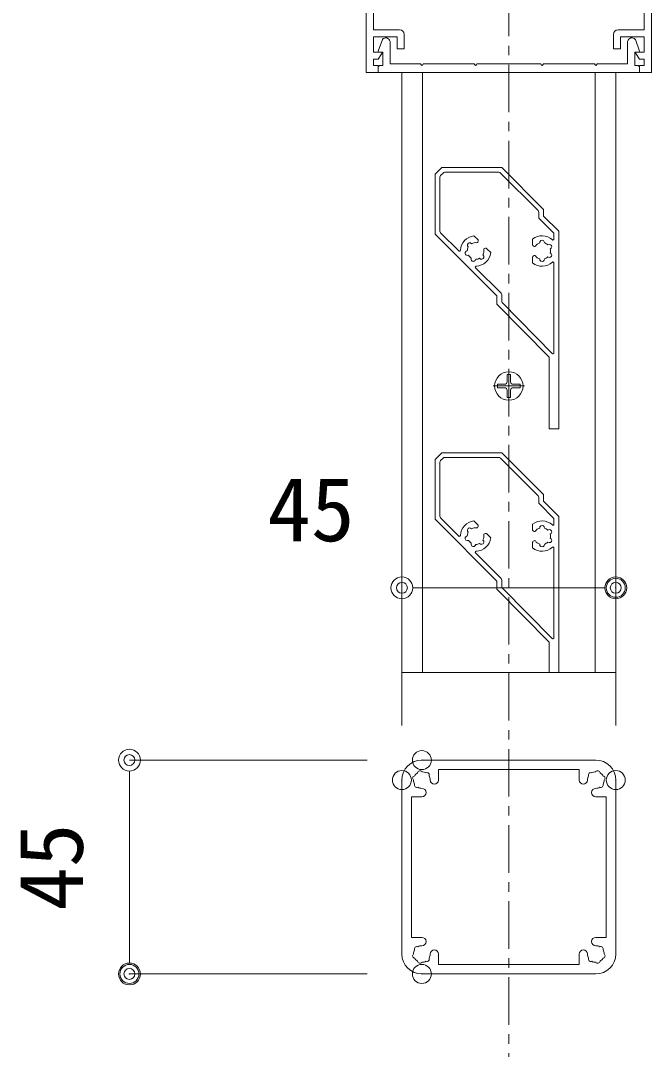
# Model space of a CAD drawing. Units: millimetres, scale not verified. Extents: x -1682 to 1682, y -1188 to 1188.
# Drawn here: x 53.6 to 186.4, y 166.5 to 383 of the extents above; entities that cross this region are included whole.
import ezdxf
from ezdxf.enums import TextEntityAlignment as Align

# ---------------------------------------------------------------- set-up
doc = ezdxf.new("R2010")
doc.units = ezdxf.units.MM
doc.header["$LTSCALE"] = 8
doc.header["$PDMODE"] = 32
doc.header["$PDSIZE"] = 4
doc.linetypes.add('USER1', pattern=[2, 1.25, -0.25, 0.25, -0.25])
for name, color, linetype, lineweight in [('0-0_0', 7, 'Continuous', 18), ('0-1_DEFPOINTS', 7, 'Continuous', 18), ('0-A_6ﾊｯﾁﾝｸﾞ', 4, 'Continuous', 18), ('0-E_3中心線', 2, 'USER1', 18), ('0-F_41ｱﾙﾐ', 6, 'Continuous', 18), ('1-0_1手摺寸法', 7, 'Continuous', 18), ('1-1_42ｱﾙﾐ部品', 6, 'Continuous', 18), ('1-7_HACH', 7, 'Continuous', 18), ('1-8_WHITE', 7, 'Continuous', 18)]:
    doc.layers.add(name, color=color, linetype=linetype, lineweight=lineweight)
doc.styles.add('ＭＳ ゴシック', font='')
doc.styles.get('ＭＳ ゴシック').set_extended_font_data('MS Gothic')

# ---------------------------------------------------------------- blocks, each defined once
blk = doc.blocks.new('HK-001')
at = {"layer": '0-0_0'}
for p, q in [((-30, 0), (-30, 33.589)), ((-28.5, 9), (-28.5, 33.589)), ((28.5, 9), (28.5, 33.589)), ((30, 0), (30, 33.589)), ((-23, 9), (-28.5, 9)), ((23, 9), (28.5, 9)), ((-23.5, 7.5), (-28.5, 7.5)), ((-28.5, 4.3), (-28.5, 7.5)), ((-23.5, 5), (-23.5, 7.5)), ((-22, 5), (-22, 8)), ((22, 5), (22, 8)), ((23.5, 5), (23.5, 7.5)), ((23.5, 7.5), (28.5, 7.5)), ((28.5, 4.3), (28.5, 7.5)), ((-22, 5), (-23.5, 5)), ((22, 5), (23.5, 5)), ((-26.874, 4.3), (-28.5, 4.3)), ((-28.5, 1.5), (-28.5, 2.8)), ((-28.5, 1.5), (-28.5, 2.8)), ((-27.5, 2.8), (-28.5, 2.8)), ((-27.5, 2.8), (-26.707, 3.989)), ((27.5, 2.8), (26.707, 3.989)), ((26.874, 4.3), (28.5, 4.3)), ((27.5, 2.8), (28.5, 2.8)), ((28.5, 1.5), (28.5, 2.8)), ((28.5, 1.5), (28.5, 2.8)), ((-27.5, 0), (-30, 0)), ((-27.5, 1.5), (-28.5, 1.5)), ((-27.5, 0), (-27.5, 1.5)), ((27.5, 1.5), (28.5, 1.5)), ((27.5, 0), (27.5, 1.5)), ((27.5, 0), (30, 0))]:
    blk.add_line(p, q, dxfattribs=at)
for centre, radius, start, end in [((0, -10), 55, 90, 120.32807), ((0, -10), 53.5, 90, 113.56076), ((0, -10), 55, 59.67193, 90), ((0, -10), 53.5, 66.43924, 90), ((-22.25, 38.538), 1, 199.12574, 30.12794), ((22.25, 38.538), 1, 149.87206, 340.87426), ((-25.5, 33.589), 4.5, 120.32807, 180), ((0, -10), 53.5, 115.69292, 120.32807), ((0, -10), 53.5, 59.67193, 64.30708), ((25.5, 33.589), 4.5, 0, 59.67193), ((-25.5, 33.589), 3, 120.32807, 180), ((25.5, 33.589), 3, 0, 59.67193), ((-23, 8), 1, 0, 90), ((23, 8), 1, 90, 180), ((-26.874, 4.1), 0.2, 326.30993, 90), ((26.874, 4.1), 0.2, 90, 213.69007)]:
    blk.add_arc(centre, radius, start, end, dxfattribs=at)
blk = doc.blocks.new('HK-013')
at = {"layer": '1-1_42ｱﾙﾐ部品'}
for p, q in [((18.3, 22.5), (-18.3, 22.5)), ((14.8, 20.5), (-14.8, 20.5)), ((-14.8, 20.5), (-14.8, 18.3)), ((14.8, 20.5), (14.8, 18.3)), ((-22.5, 18.3), (-22.5, -18.3)), ((-22.5, 18.3), (-22.5, 18.3)), ((22.5, 18.3), (22.5, -18.3)), ((-20.5, 14.8), (-20.5, -14.8)), ((-18.3, 14.8), (-20.5, 14.8)), ((18.3, 14.8), (20.5, 14.8)), ((20.5, 14.8), (20.5, -14.8)), ((-18.3, -14.8), (-20.5, -14.8)), ((18.3, -14.8), (20.5, -14.8)), ((-22.5, -18.3), (-22.5, -18.3)), ((-14.8, -20.5), (-14.8, -18.3)), ((14.8, -20.5), (14.8, -18.3)), ((14.8, -20.5), (-14.8, -20.5)), ((18.3, -22.5), (-18.3, -22.5))]:
    blk.add_line(p, q, dxfattribs=at)
for centre, radius, start, end in [((-18.3, 18.3), 4.2, 90, 180), ((18.3, 18.3), 4.2, 0, 90), ((-18.3, 18.3), 1.75, 135, 149.64111), ((-18.3, 18.3), 1.75, 120.35889, 135), ((-18.688, 19.749), 0.5, 105, 172.97569), ((-18.688, 19.749), 0.5, 37.02431, 105), ((-18.3, 18.3), 1.75, 75, 89.64111), ((-18.3, 18.3), 1.75, 60.35889, 75), ((-17.239, 19.361), 0.5, 45, 112.97569), ((-17.239, 19.361), 0.5, 337.02431, 45), ((17.239, 19.361), 0.5, 135, 202.97569), ((17.239, 19.361), 0.5, 67.02431, 135), ((18.3, 18.3), 1.75, 105, 119.64111), ((18.3, 18.3), 1.75, 90.35889, 105), ((18.688, 19.749), 0.5, 75, 142.97569), ((18.688, 19.749), 0.5, 7.02431, 75), ((18.3, 18.3), 1.75, 45, 59.64111), ((18.3, 18.3), 1.75, 30.35889, 45), ((-19.749, 18.688), 0.5, 165, 232.97569), ((-19.749, 18.688), 0.5, 97.02431, 165), ((-18.3, 18.3), 1.75, 180.35889, 195), ((-18.3, 18.3), 1.75, 195, 209.64111), ((-19.361, 17.239), 0.5, 157.02431, 225), ((-18.3, 18.3), 1.75, 15, 29.64111), ((-18.3, 18.3), 1.75, 0.35889, 15), ((-15.675, 18.3), 0.875, 180, 0), ((15.675, 18.3), 0.875, 180, 360), ((18.3, 18.3), 1.75, 165, 179.64111), ((18.3, 18.3), 1.75, 150.35889, 165), ((19.361, 17.239), 0.5, 315, 22.97569), ((19.749, 18.688), 0.5, 15, 82.97569), ((18.3, 18.3), 1.75, 330.35889, 345), ((18.3, 18.3), 1.75, 345, 359.64111), ((19.749, 18.688), 0.5, 307.02431, 15), ((-19.361, 17.239), 0.5, 225, 292.97569), ((-18.3, 18.3), 1.75, 240.35889, 255), ((-18.3, 18.3), 1.75, 255, 270), ((-18.3, 15.675), 0.875, 270, 90), ((18.3, 15.675), 0.875, 90, 270), ((18.3, 18.3), 1.75, 270, 285), ((18.3, 18.3), 1.75, 285, 299.64111), ((19.361, 17.239), 0.5, 247.02431, 315), ((-18.3, -15.675), 0.875, 270, 90), ((18.3, -15.675), 0.875, 90, 270), ((-19.361, -17.239), 0.5, 135, 202.97569), ((-19.361, -17.239), 0.5, 67.02431, 135), ((-18.3, -18.3), 1.75, 105, 119.64111), ((-18.3, -18.3), 1.75, 90, 105), ((18.3, -18.3), 1.75, 75, 90), ((18.3, -18.3), 1.75, 60.35889, 75), ((19.361, -17.239), 0.5, 45, 112.97569), ((19.361, -17.239), 0.5, 337.02431, 45), ((-18.3, -18.3), 4.2, 180, 270), ((-19.749, -18.688), 0.5, 127.02431, 195), ((-19.749, -18.688), 0.5, 195, 262.97569), ((-18.3, -18.3), 1.75, 165, 179.64111), ((-18.3, -18.3), 1.75, 150.35889, 165), ((-18.3, -18.3), 1.75, 210.35889, 225), ((-17.239, -19.361), 0.5, 315, 22.97569), ((-18.3, -18.3), 1.75, 330.35889, 345), ((-18.3, -18.3), 1.75, 345, 359.64111), ((-15.675, -18.3), 0.875, 360, 180), ((15.675, -18.3), 0.875, 0, 180), ((18.3, -18.3), 1.75, 180.35889, 195), ((18.3, -18.3), 1.75, 195, 209.64111), ((17.239, -19.361), 0.5, 157.02431, 225), ((18.3, -18.3), 4.2, 270, 360), ((18.3, -18.3), 1.75, 315, 329.64111), ((19.749, -18.688), 0.5, 277.02431, 345), ((18.3, -18.3), 1.75, 15, 29.64111), ((18.3, -18.3), 1.75, 0.35889, 15), ((19.749, -18.688), 0.5, 345, 52.97569), ((-18.3, -18.3), 1.75, 225, 239.64111), ((-18.688, -19.749), 0.5, 187.02431, 255), ((-18.688, -19.749), 0.5, 255, 322.97569), ((-18.3, -18.3), 1.75, 270.35889, 285), ((-18.3, -18.3), 1.75, 285, 299.64111), ((-17.239, -19.361), 0.5, 247.02431, 315), ((17.239, -19.361), 0.5, 225, 292.97569), ((18.3, -18.3), 1.75, 240.35889, 255), ((18.3, -18.3), 1.75, 255, 269.64111), ((18.688, -19.749), 0.5, 217.02431, 285), ((18.688, -19.749), 0.5, 285, 352.97569), ((18.3, -18.3), 1.75, 300.35889, 315)]:
    blk.add_arc(centre, radius, start, end, dxfattribs=at)
blk = doc.blocks.new('_ORIGIN2')
at = {"layer": '0-0_0'}
blk.add_line((-0.5, 0), (-1, 0), dxfattribs=at)
for radius in [0.5, 0.25]:
    blk.add_circle((0, 0), radius, dxfattribs=at)
blk = doc.blocks.new('D31')
at = {"layer": '0-1_DEFPOINTS'}
for p in [(279.814, 651.369), (218.281, 606.369), (279.814, 606.369)]:
    blk.add_point(p, dxfattribs=at)
at = {"layer": '1-0_1手摺寸法'}
for p, q in [((268.314, 651.369), (218.281, 651.369)), ((218.281, 646.769), (218.281, 610.969)), ((268.314, 606.369), (218.281, 606.369))]:
    blk.add_line(p, q, dxfattribs=at)
at = {"layer": '1-0_1手摺寸法', "xscale": 4.6, "yscale": 4.6}
for p, rotation in [((218.281, 651.369), 90), ((218.281, 606.369), 270)]:
    blk.add_blockref('_ORIGIN2', p, dxfattribs=dict(at, rotation=rotation))
at = {"layer": '1-0_1手摺寸法', "style": 'ＭＳ ゴシック'}
blk.add_text('45', height=13.49, rotation=90, dxfattribs=at).set_placement((212.531, 619.669), align=Align.BOTTOM_LEFT)
blk = doc.blocks.new('D32')
at = {"layer": '0-1_DEFPOINTS'}
for p in [(320.614, 687.621), (275.614, 647.169), (320.614, 647.169)]:
    blk.add_point(p, dxfattribs=at)
at = {"layer": '1-0_1手摺寸法'}
for p, q in [((275.614, 658.669), (275.614, 687.621)), ((280.214, 687.621), (316.014, 687.621)), ((320.614, 658.669), (320.614, 687.621))]:
    blk.add_line(p, q, dxfattribs=at)
at = {"layer": '1-0_1手摺寸法', "xscale": 4.6, "yscale": 4.6, "rotation": 180}
blk.add_blockref('_ORIGIN2', (275.614, 687.621), dxfattribs=at)
at = {"layer": '1-0_1手摺寸法', "xscale": 4.6, "yscale": 4.6}
blk.add_blockref('_ORIGIN2', (320.614, 687.621), dxfattribs=at)
at = {"layer": '1-0_1手摺寸法', "style": 'ＭＳ ゴシック'}
blk.add_text('45', height=13.49, dxfattribs=at).set_placement((247.314, 693.371), align=Align.BOTTOM_LEFT)
blk = doc.blocks.new('A$C23197C01')
at = {"layer": '0-F_41ｱﾙﾐ'}
for p, q in [((0, 4.5), (0.885, 6.979)), ((2.5, 6.539), (2.5, 1.8)), ((52.5, 6.539), (52.5, 1.8)), ((55, 4.5), (54.115, 6.979)), ((1, 4.3), (0.2, 4.3)), ((1, 4.3), (1, 1.5)), ((54, 4.3), (54.8, 4.3)), ((54, 4.3), (54, 1.5)), ((0, 1), (0, 0)), ((27.5, 0), (0, 0)), ((1, 1.5), (0.5, 1.5)), ((8.9, 1.8), (2.5, 1.8)), ((8.9, 1.8), (9.031, 1.593)), ((9.5, 1.8), (9.369, 1.593)), ((20.2, 1.8), (9.5, 1.8)), ((20.2, 1.8), (20.331, 1.593)), ((20.8, 1.8), (20.669, 1.593)), ((27.5, 1.8), (20.8, 1.8)), ((27.5, 1.8), (34.2, 1.8)), ((27.5, 0), (55, 0)), ((34.2, 1.8), (34.331, 1.593)), ((34.8, 1.8), (34.669, 1.593)), ((34.8, 1.8), (45.5, 1.8)), ((45.5, 1.8), (45.631, 1.593)), ((46.1, 1.8), (45.969, 1.593)), ((46.1, 1.8), (52.5, 1.8)), ((54, 1.5), (54.5, 1.5)), ((55, 1), (55, 0))]:
    blk.add_line(p, q, dxfattribs=at)
for centre, radius, start, end in [((1.587, 6.372), 0.928, 10.39365, 139.12846), ((53.413, 6.372), 0.928, 40.87154, 169.60635), ((0.2, 4.5), 0.2, 180, 270), ((54.8, 4.5), 0.2, 270, 0), ((0.5, 1), 0.5, 90, 180), ((9.2, 1.7), 0.2, 212.33353, 327.66647), ((20.5, 1.7), 0.2, 212.33353, 327.66647), ((34.5, 1.7), 0.2, 212.33353, 327.66647), ((45.8, 1.7), 0.2, 212.33353, 327.66647), ((54.5, 1), 0.5, 0, 90)]:
    blk.add_arc(centre, radius, start, end, dxfattribs=at)
blk = doc.blocks.new('HK-100')
at = {"layer": '0-0_0'}
for p, q in [((-26, 53.6), (-24.6, 55)), ((-24.6, 55), (-12, 55)), ((-12, 55), (-3.2, 46.2)), ((-26, 53.6), (-26, 41)), ((-25, 52.979), (-25, 41.621)), ((-24.854, 53.332), (-24.332, 53.854)), ((-23.979, 54), (-12.621, 54)), ((-12.268, 53.854), (-4.346, 45.932)), ((-4.2, 45.579), (-4.2, 44.579)), ((-3.2, 46.2), (-3.2, 44.786)), ((-4.054, 44.225), (-1, 41.172)), ((-3.2, 44.786), (0, 41.586)), ((-21.038, 37.453), (-24.854, 41.268)), ((-1, 41.172), (-1, 40.593)), ((0, 41.586), (0, 0)), ((-13, 28), (-26, 41)), ((-17.852, 40.631), (-16.984, 39.762)), ((-16.998, 39.324), (-16.932, 39.569)), ((-5.5, 39.948), (-5.5, 38.72)), ((-15.626, 37.952), (-15.381, 38.018)), ((-14.319, 37.098), (-15.188, 37.966)), ((-5.18, 38.42), (-5.4, 38.547)), ((-5.5, 34.952), (-5.5, 36.18)), ((-5.18, 36.48), (-5.4, 36.353)), ((-1, 34.946), (-1, 15.995)), ((-12, 28.207), (-12, 26.885)), ((-2, 0), (0, 0))]:
    blk.add_line(p, q, dxfattribs=at)
blk.add_lwpolyline([(-13, 28), (-13, 26.28), (-2, 15.101), (-2, 0)], dxfattribs=at)
for centre, radius, start, end in [((-24.5, 52.979), 0.5, 135, 180), ((-23.979, 53.5), 0.5, 90, 135), ((-12.621, 53.5), 0.5, 45, 90), ((-4.7, 45.579), 0.5, 0, 45), ((-3.7, 44.579), 0.5, 180, 225), ((-24.5, 41.621), 0.5, 180, 225), ((-17.5, 37.45), 3.2, 96.31781, 177.56845), ((-18.737, 38.687), 0.5, 36.78679, 233.21321), ((-17.5, 37.45), 1.75, 80.88684, 118.57358), ((-17.191, 39.375), 0.2, 260.88684, 345), ((-17.125, 39.621), 0.2, 345, 45), ((-3.5, 37.45), 3.2, 47.43155, 128.68219), ((-3.5, 37.45), 1.75, 106.42642, 144.11316), ((-3.5, 39.2), 0.5, 351.78679, 188.21321), ((-3.5, 37.45), 1.75, 46.42642, 73.57358), ((-1.2, 39.954), 0.2, 227.43155, 0), ((-19.19, 36.997), 0.5, 96.78679, 293.21321), ((-17.5, 37.45), 1.75, 151.42642, 178.57358), ((-17.5, 37.45), 3.2, 272.43155, 353.68219), ((-17.5, 37.45), 1.75, 331.42642, 9.11316), ((-15.575, 37.759), 0.2, 105, 189.11316), ((-15.329, 37.825), 0.2, 45, 105), ((-5.3, 38.72), 0.2, 180, 240), ((-5.08, 38.593), 0.2, 240, 324.11316), ((-1.984, 38.325), 0.5, 291.78679, 128.21321), ((-1.984, 36.575), 0.5, 231.78679, 68.21321), ((-3.5, 37.45), 1.75, 346.42642, 13.57358), ((-17.5, 37.45), 1.75, 211.42642, 238.57358), ((-17.953, 35.76), 0.5, 156.78679, 353.21321), ((-17.5, 37.45), 1.75, 271.42642, 298.57358), ((-16.263, 36.213), 0.5, 216.78679, 53.21321), ((-5.3, 36.18), 0.2, 120, 180), ((-3.5, 37.45), 3.2, 231.31781, 312.56845), ((-5.08, 36.307), 0.2, 35.88684, 120), ((-3.5, 37.45), 1.75, 215.88684, 253.57358), ((-3.5, 35.7), 0.5, 171.78679, 8.21321), ((-3.5, 37.45), 1.75, 286.42642, 313.57358), ((-1.2, 34.946), 0.2, 0, 132.56845), ((-17.356, 34.053), 0.2, 92.43155, 225), ((-12.5, 28.207), 0.5, 0, 45), ((-11.5, 26.885), 0.5, 180, 215.53768)]:
    blk.add_arc(centre, radius, start, end, dxfattribs=at)
at = {"layer": '0-0_0', "color": 4}
for centre, start, end in [((-20.897, 37.594), 225, 357.57254), ((-17.356, 34.053), 92.42746, 225)]:
    blk.add_arc(centre, 0.2, start, end, dxfattribs=at)
at = {"layer": '1-7_HACH'}
for p, q in [((-25, 52.979), (-25, 41.621)), ((-24.332, 53.854), (-24.854, 53.332)), ((-12.621, 54), (-23.979, 54)), ((-4.346, 45.932), (-12.268, 53.854)), ((-4.2, 44.579), (-4.2, 45.579)), ((-1, 41.172), (-4.054, 44.225)), ((-24.854, 41.268), (-21.038, 37.453)), ((-1, 39.954), (-1, 41.172)), ((-17.497, 33.912), (-12.146, 28.561)), ((-12, 28.207), (-12, 26.885)), ((-11.907, 26.594), (-1.319, 15.834))]:
    blk.add_line(p, q, dxfattribs=at)
at = {"layer": '1-7_HACH', "color": 5}
blk.add_line((-15.105, 37.874), (-15.101, 37.879), dxfattribs=at)
at = {"layer": '1-7_HACH'}
for centre, radius, start, end in [((-24.5, 52.979), 0.5, 135, 180), ((-23.979, 53.5), 0.5, 90, 135), ((-12.621, 53.5), 0.5, 45, 90), ((-4.7, 45.579), 0.5, 0, 45), ((-3.7, 44.579), 0.5, 180, 225), ((-24.5, 41.621), 0.5, 180, 225), ((-12.5, 28.207), 0.5, 0, 45), ((-1.2, 15.995), 0.2, 215.53768, 0)]:
    blk.add_arc(centre, radius, start, end, dxfattribs=at)

msp = doc.modelspace()

# ---------------------------------------------------------------- linework, layer by layer
at = {"layer": '0-0_0'}
for p, q in [((178.875, 372.107), (178.875, 245.877)), ((140.875, 290.707), (142.275, 292.107)), ((140.875, 290.707), (140.875, 278.107)), ((142.021, 290.44), (142.543, 290.961)), ((142.275, 292.107), (154.875, 292.107)), ((142.896, 291.107), (154.253, 291.107)), ((154.607, 290.961), (162.528, 283.04)), ((154.875, 292.107), (163.675, 283.307)), ((141.875, 290.086), (141.875, 278.729)), ((162.675, 282.686), (162.675, 281.686)), ((163.675, 283.307), (163.675, 281.893)), ((163.675, 281.893), (166.875, 278.693)), ((162.821, 281.333), (165.875, 278.279)), ((153.875, 265.107), (140.875, 278.107)), ((145.836, 274.56), (142.021, 278.375)), ((149.023, 277.738), (149.891, 276.87)), ((165.875, 278.279), (165.875, 277.701)), ((166.875, 278.693), (166.875, 245.877)), ((149.877, 276.431), (149.943, 276.677)), ((151.248, 275.06), (151.494, 275.125)), ((152.555, 274.205), (151.687, 275.074)), ((161.375, 277.055), (161.375, 275.828)), ((161.695, 275.527), (161.475, 275.654)), ((161.375, 272.059), (161.375, 273.287)), ((161.695, 273.588), (161.475, 273.461)), ((165.875, 272.053), (165.875, 253.102)), ((154.875, 265.315), (154.875, 263.992))]:
    msp.add_line(p, q, dxfattribs=at)
msp.add_lwpolyline([(153.875, 265.107), (153.875, 263.387), (164.875, 252.208), (164.875, 245.877)], dxfattribs=at)
for centre, radius, start, end in [((142.375, 290.086), 0.5, 135, 180), ((142.896, 290.607), 0.5, 90, 135), ((154.253, 290.607), 0.5, 45, 90), ((162.175, 282.686), 0.5, 0, 45), ((163.175, 281.686), 0.5, 180, 225), ((142.375, 278.729), 0.5, 180, 225), ((149.375, 274.557), 3.2, 96.31781, 177.56845), ((163.375, 274.557), 3.2, 47.43155, 128.68219), ((149.375, 274.557), 1.75, 151.42642, 178.57358), ((148.137, 275.795), 0.5, 36.78679, 233.21321), ((149.375, 274.557), 1.75, 80.88684, 118.57358), ((149.684, 276.483), 0.2, 260.88684, 345), ((149.749, 276.728), 0.2, 345, 45), ((151.3, 274.866), 0.2, 105, 189.11316), ((151.546, 274.932), 0.2, 45, 105), ((161.575, 275.828), 0.2, 180, 240), ((161.795, 275.701), 0.2, 240, 324.11316), ((163.375, 274.557), 1.75, 106.42642, 144.11316), ((163.375, 276.307), 0.5, 351.78679, 188.21321), ((163.375, 274.557), 1.75, 46.42642, 73.57358), ((164.89, 275.432), 0.5, 291.78679, 128.21321), ((163.375, 274.557), 1.75, 346.42642, 13.57358), ((165.675, 277.061), 0.2, 227.43155, 0), ((147.684, 274.105), 0.5, 96.78679, 293.21321), ((149.375, 274.557), 1.75, 211.42642, 238.57358), ((148.922, 272.867), 0.5, 156.78679, 353.21321), ((149.375, 274.557), 1.75, 271.42642, 298.57358), ((149.375, 274.557), 3.2, 272.43155, 353.68219), ((150.612, 273.32), 0.5, 216.78679, 53.21321), ((149.375, 274.557), 1.75, 331.42642, 9.11316), ((161.575, 273.287), 0.2, 120, 180), ((161.795, 273.414), 0.2, 35.88684, 120), ((163.375, 274.557), 1.75, 215.88684, 253.57358), ((163.375, 272.807), 0.5, 171.78679, 8.21321), ((163.375, 274.557), 1.75, 286.42642, 313.57358), ((164.89, 273.682), 0.5, 231.78679, 68.21321), ((149.519, 271.161), 0.2, 92.43155, 225), ((163.375, 274.557), 3.2, 231.31781, 312.56845), ((165.675, 272.053), 0.2, 0, 132.56845), ((154.375, 265.315), 0.5, 0, 45), ((155.375, 263.992), 0.5, 180, 215.53768)]:
    msp.add_arc(centre, radius, start, end, dxfattribs=at)
at = {"layer": '0-0_0', "color": 4}
for centre, start, end in [((145.978, 274.702), 225, 357.57254), ((149.519, 271.161), 92.42746, 225)]:
    msp.add_arc(centre, 0.2, start, end, dxfattribs=at)
at = {"layer": '0-1_DEFPOINTS'}
msp.add_line((178.875, 245.877), (133.875, 245.877), dxfattribs=at)
at = {"layer": '0-A_6ﾊｯﾁﾝｸﾞ'}
for p, q in [((156, 308.55), (156, 307.021)), ((156, 308.55), (156.75, 308.55)), ((156.375, 302.846), (156.375, 309.446)), ((156.75, 308.55), (156.75, 307.021)), ((159.675, 306.146), (153.075, 306.146)), ((155.5, 306.521), (153.971, 306.521)), ((153.971, 305.771), (153.971, 306.521)), ((155.5, 305.771), (153.971, 305.771)), ((156, 303.742), (156, 305.271)), ((156.75, 303.742), (156.75, 305.271)), ((157.25, 306.521), (158.779, 306.521)), ((157.25, 305.771), (158.779, 305.771)), ((158.779, 305.771), (158.779, 306.521)), ((156, 303.742), (156.75, 303.742))]:
    msp.add_line(p, q, dxfattribs=at)
msp.add_circle((156.375, 306.146), 3, dxfattribs=at)
for centre, start, end in [((155.5, 307.021), 270, 0), ((155.5, 305.271), 0, 90), ((157.25, 307.021), 180, 270), ((157.25, 305.271), 90, 180)]:
    msp.add_arc(centre, 0.5, start, end, dxfattribs=at)
at = {"layer": '0-E_3中心線'}
msp.add_line((156.375, 469.737), (156.375, -842.622), dxfattribs=at)
at = {"layer": '0-F_41ｱﾙﾐ'}
for p, q in [((138.222, 372.107), (138.222, 245.877)), ((174.527, 372.107), (174.527, 245.877))]:
    msp.add_line(p, q, dxfattribs=at)
at = {"layer": '1-7_HACH'}
for p, q in [((142.543, 290.961), (142.021, 290.44)), ((154.253, 291.107), (142.896, 291.107)), ((162.528, 283.04), (154.607, 290.961)), ((141.875, 290.086), (141.875, 278.729)), ((162.675, 281.686), (162.675, 282.686)), ((165.875, 278.279), (162.821, 281.333)), ((142.021, 278.375), (145.836, 274.56)), ((165.875, 277.061), (165.875, 278.279)), ((149.377, 271.019), (154.728, 265.668)), ((154.875, 265.315), (154.875, 263.992)), ((154.968, 263.702), (165.556, 252.942))]:
    msp.add_line(p, q, dxfattribs=at)
at = {"layer": '1-7_HACH', "color": 5}
msp.add_line((151.77, 274.982), (151.774, 274.986), dxfattribs=at)
at = {"layer": '1-7_HACH'}
for centre, radius, start, end in [((142.375, 290.086), 0.5, 135, 180), ((142.896, 290.607), 0.5, 90, 135), ((154.253, 290.607), 0.5, 45, 90), ((162.175, 282.686), 0.5, 0, 45), ((163.175, 281.686), 0.5, 180, 225), ((142.375, 278.729), 0.5, 180, 225), ((154.375, 265.315), 0.5, 0, 45), ((165.675, 253.102), 0.2, 215.53768, 0)]:
    msp.add_arc(centre, radius, start, end, dxfattribs=at)
at = {"layer": '1-8_WHITE'}
msp.add_line((133.875, 245.877), (133.875, 372.107), dxfattribs=at)

# ---------------------------------------------------------------- block references
at = {"layer": '0-0_0'}
msp.add_blockref('HK-100', (166.875, 297.107), dxfattribs=at)
at = {"layer": '0-F_41ｱﾙﾐ'}
msp.add_blockref('HK-001', (156.375, 372.107), dxfattribs=at)
at = {"layer": '0-F_41ｱﾙﾐ', "xscale": -1}
msp.add_blockref('HK-013', (156.375, 204.927), dxfattribs=at)
at = {"layer": '1-0_1手摺寸法'}
for name, p in [('A$C23197C01', (128.875, 372.107)), ('D32', (-141.739, -423.942)), ('D31', (-141.739, -423.942))]:
    msp.add_blockref(name, p, dxfattribs=at)

doc.saveas('drawing.dxf')
